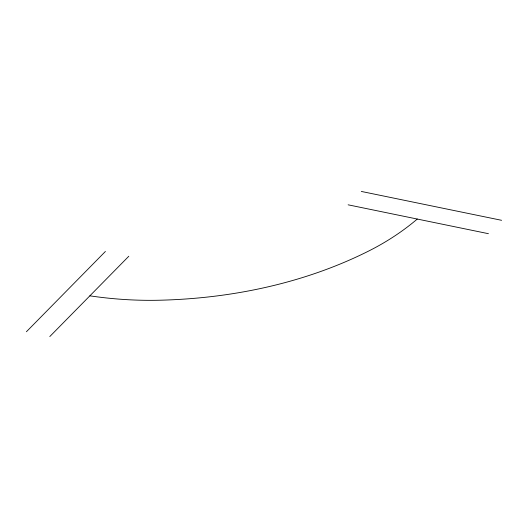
<?xml version="1.0" encoding="UTF-8"?>
<svg xmlns="http://www.w3.org/2000/svg" width="528" height="528" viewBox="0 0 528 528"><rect width="100%" height="100%" fill="white"/><g stroke="black" fill="none" stroke-linecap="round" stroke-linejoin="round"><path stroke-width="0.79" d="M26.4 331.756L105.415 251.447M49.784 336.567L128.799 256.258M361.291 191.433L501.6 220.308M348.124 204.818L488.433 233.693M89.859 295.832A336.877 252.694 20 0 0 160.123 300.214A508.933 381.757 20 0 0 367.693 251.533A336.877 252.694 20 0 0 417.272 219.047"/></g></svg>
